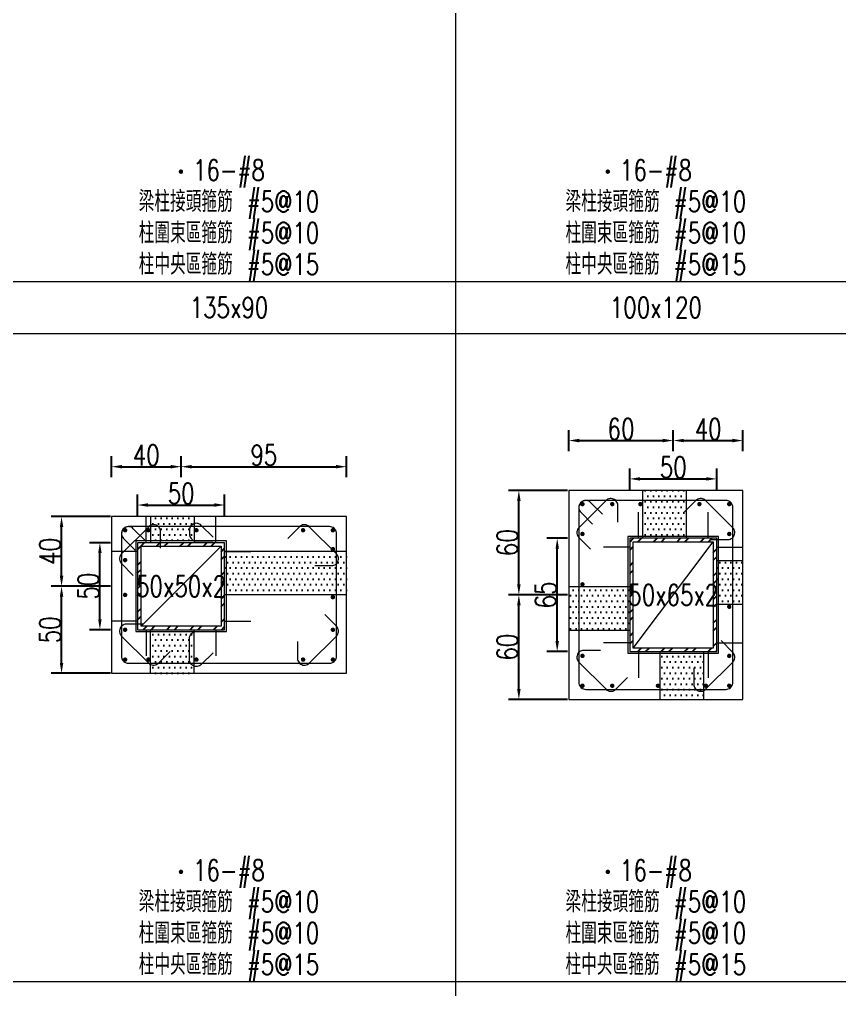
# Model space of a CAD drawing. Header units: millimetres. Extents: x 0 to 3905, y 0 to 8880.
# Drawn here: x 1970 to 2440, y 4447 to 5004 of the extents above; entities that cross this region are included whole.
import ezdxf
from ezdxf.enums import TextEntityAlignment as Align

# ---------------------------------------------------------------- set-up
doc = ezdxf.new("R2010")
doc.units = ezdxf.units.MM
doc.layers.get('DEFPOINTS').update_dxf_attribs({"color": 3})
for name, color, linetype in [('Hatch線', 6, 'Continuous'), ('TC-鋼粱', 132, 'Continuous'), ('主筋斷面', 2, 'Continuous'), ('文字-主筋根數', 7, 'Continuous'), ('文字-剪力筋 中央區', 7, 'Continuous'), ('文字-剪力筋-BC', 7, 'Continuous'), ('文字-剪力筋-圍束區', 7, 'Continuous'), ('文字-斷面尺寸', 7, 'Continuous'), ('文字-輔助字', 7, 'Continuous'), ('柱斷面線', 4, 'Continuous'), ('標註字', 4, 'Continuous'), ('箍筋線', 1, 'Continuous'), ('網格線', 7, 'Continuous'), ('鋼柱', 11, 'Continuous')]:
    doc.layers.add(name, color=color, linetype=linetype)
doc.styles.add('note', font='txt.shx', dxfattribs={"width": 0.75, "height": 12})
doc.styles.add('txt', font='txt.shx', dxfattribs={"height": 0.2, "bigfont": 'chineset.shx'})
doc.dimstyles.new('RCAD_DIM', dxfattribs={"dimtxt": 12, "dimasz": 6, "dimexe": 6, "dimexo": 0.625, "dimtad": 1, "dimdec": 0, "dimdsep": 46, "dimtxsty": 'note', "dimcen": 2.5, "dimclrd": 256, "dimclre": 256, "dimclrt": 256, "dimadec": 0, "dimazin": 0, "dimtfac": 1, "dimtmove": 0, "dimatfit": 3, "dimfxl": 0, "dimtolj": 1, "dimarcsym": 0})

# ---------------------------------------------------------------- blocks, each defined once
blk = doc.blocks.new('*D1140')
at = {"layer": 'DEFPOINTS', "color": 0}
for p in [(2087.5, 4725.62), (2037.5, 4719), (2087.5, 4719)]:
    blk.add_point(p, dxfattribs=at)
at = {"layer": '標註字', "lineweight": -2}
for p, q in [((2037.5, 4719.62), (2037.5, 4731.62)), ((2087.5, 4719.62), (2087.5, 4731.62)), ((2043.5, 4725.62), (2081.5, 4725.62))]:
    blk.add_line(p, q, dxfattribs=at)
at = {"layer": '標註字'}
for points in [[(2043.5, 4726.62), (2043.5, 4724.62), (2037.5, 4725.62)], [(2081.5, 4724.62), (2081.5, 4726.62), (2087.5, 4725.62)]]:
    blk.add_solid(points, dxfattribs=at)
at = {"layer": '標註字', "insert": (2062.5, 4732.25), "char_height": 12, "attachment_point": 5, "style": 'note'}
blk.add_mtext('\\A1;50', dxfattribs=at)
blk = doc.blocks.new('*D1141')
at = {"layer": 'DEFPOINTS', "color": 0}
for p in [(2015.88, 4704), (2022.5, 4704), (2022.5, 4654)]:
    blk.add_point(p, dxfattribs=at)
at = {"layer": '標註字', "lineweight": -2}
for p, q in [((2021.88, 4704), (2009.88, 4704)), ((2015.88, 4660), (2015.88, 4698)), ((2021.88, 4654), (2009.88, 4654))]:
    blk.add_line(p, q, dxfattribs=at)
at = {"layer": '標註字'}
for points in [[(2016.88, 4698), (2014.88, 4698), (2015.88, 4704)], [(2014.88, 4660), (2016.88, 4660), (2015.88, 4654)]]:
    blk.add_solid(points, dxfattribs=at)
at = {"layer": '標註字', "insert": (2009.25, 4679), "char_height": 12, "attachment_point": 5, "rotation": 90, "style": 'note'}
blk.add_mtext('\\A1;50', dxfattribs=at)
blk = doc.blocks.new('*D1142')
at = {"layer": 'DEFPOINTS', "color": 0}
for p in [(2062.5, 4747.62), (2022.5, 4741), (2062.5, 4741)]:
    blk.add_point(p, dxfattribs=at)
at = {"layer": '標註字', "lineweight": -2}
for p, q in [((2022.5, 4741.62), (2022.5, 4753.62)), ((2062.5, 4741.62), (2062.5, 4753.62)), ((2028.5, 4747.62), (2056.5, 4747.62))]:
    blk.add_line(p, q, dxfattribs=at)
at = {"layer": '標註字'}
for points in [[(2028.5, 4748.62), (2028.5, 4746.62), (2022.5, 4747.62)], [(2056.5, 4746.62), (2056.5, 4748.62), (2062.5, 4747.62)]]:
    blk.add_solid(points, dxfattribs=at)
at = {"layer": '標註字', "insert": (2042.5, 4754.25), "char_height": 12, "attachment_point": 5, "style": 'note'}
blk.add_mtext('\\A1;40', dxfattribs=at)
blk = doc.blocks.new('*D1143')
at = {"layer": 'DEFPOINTS', "color": 0}
for p in [(2157.5, 4747.62), (2062.5, 4741), (2157.5, 4741)]:
    blk.add_point(p, dxfattribs=at)
at = {"layer": '標註字', "lineweight": -2}
for p, q in [((2062.5, 4741.62), (2062.5, 4753.62)), ((2157.5, 4741.62), (2157.5, 4753.62)), ((2068.5, 4747.62), (2151.5, 4747.62))]:
    blk.add_line(p, q, dxfattribs=at)
at = {"layer": '標註字'}
for points in [[(2068.5, 4748.62), (2068.5, 4746.62), (2062.5, 4747.62)], [(2151.5, 4746.62), (2151.5, 4748.62), (2157.5, 4747.62)]]:
    blk.add_solid(points, dxfattribs=at)
at = {"layer": '標註字', "insert": (2110, 4754.25), "char_height": 12, "attachment_point": 5, "style": 'note'}
blk.add_mtext('\\A1;95', dxfattribs=at)
blk = doc.blocks.new('*D1144')
at = {"layer": 'DEFPOINTS', "color": 0}
for p in [(1993.88, 4679), (2022.5, 4679), (2022.5, 4629)]:
    blk.add_point(p, dxfattribs=at)
at = {"layer": '標註字', "lineweight": -2}
for p, q in [((2021.88, 4679), (1987.88, 4679)), ((1993.88, 4635), (1993.88, 4673)), ((2021.88, 4629), (1987.88, 4629))]:
    blk.add_line(p, q, dxfattribs=at)
at = {"layer": '標註字'}
for points in [[(1994.88, 4673), (1992.88, 4673), (1993.88, 4679)], [(1992.88, 4635), (1994.88, 4635), (1993.88, 4629)]]:
    blk.add_solid(points, dxfattribs=at)
at = {"layer": '標註字', "insert": (1987.25, 4654), "char_height": 12, "attachment_point": 5, "rotation": 90, "style": 'note'}
blk.add_mtext('\\A1;50', dxfattribs=at)
blk = doc.blocks.new('*D1145')
at = {"layer": 'DEFPOINTS', "color": 0}
for p in [(1993.88, 4719), (2022.5, 4719), (2022.5, 4679)]:
    blk.add_point(p, dxfattribs=at)
at = {"layer": '標註字', "lineweight": -2}
for p, q in [((2021.88, 4719), (1987.88, 4719)), ((1993.88, 4685), (1993.88, 4713)), ((2021.88, 4679), (1987.88, 4679))]:
    blk.add_line(p, q, dxfattribs=at)
at = {"layer": '標註字'}
for points in [[(1994.88, 4713), (1992.88, 4713), (1993.88, 4719)], [(1992.88, 4685), (1994.88, 4685), (1993.88, 4679)]]:
    blk.add_solid(points, dxfattribs=at)
at = {"layer": '標註字', "insert": (1987.25, 4699), "char_height": 12, "attachment_point": 5, "rotation": 90, "style": 'note'}
blk.add_mtext('\\A1;40', dxfattribs=at)
blk = doc.blocks.new('Circle_Filled')
at = {"const_width": 0.5}
blk.add_lwpolyline([(-0.25, 0, 1), (0.25, 0, 1)], format="xyb", close=True, dxfattribs=at)
blk = doc.blocks.new('*D1272')
at = {"layer": 'DEFPOINTS', "color": 0}
for p in [(2370, 4740.62), (2320, 4734), (2370, 4734)]:
    blk.add_point(p, dxfattribs=at)
at = {"layer": '標註字', "lineweight": -2}
for p, q in [((2320, 4734.62), (2320, 4746.62)), ((2370, 4734.62), (2370, 4746.62)), ((2326, 4740.62), (2364, 4740.62))]:
    blk.add_line(p, q, dxfattribs=at)
at = {"layer": '標註字'}
for points in [[(2326, 4741.62), (2326, 4739.62), (2320, 4740.62)], [(2364, 4739.62), (2364, 4741.62), (2370, 4740.62)]]:
    blk.add_solid(points, dxfattribs=at)
at = {"layer": '標註字', "insert": (2345, 4747.25), "char_height": 12, "attachment_point": 5, "style": 'note'}
blk.add_mtext('\\A1;50', dxfattribs=at)
blk = doc.blocks.new('*D1273')
at = {"layer": 'DEFPOINTS', "color": 0}
for p in [(2278.38, 4706.5), (2285, 4706.5), (2285, 4641.5)]:
    blk.add_point(p, dxfattribs=at)
at = {"layer": '標註字', "lineweight": -2}
for p, q in [((2284.38, 4706.5), (2272.38, 4706.5)), ((2278.38, 4647.5), (2278.38, 4700.5)), ((2284.38, 4641.5), (2272.38, 4641.5))]:
    blk.add_line(p, q, dxfattribs=at)
at = {"layer": '標註字'}
for points in [[(2279.38, 4700.5), (2277.38, 4700.5), (2278.38, 4706.5)], [(2277.38, 4647.5), (2279.38, 4647.5), (2278.38, 4641.5)]]:
    blk.add_solid(points, dxfattribs=at)
at = {"layer": '標註字', "insert": (2271.75, 4674), "char_height": 12, "attachment_point": 5, "rotation": 90, "style": 'note'}
blk.add_mtext('\\A1;65', dxfattribs=at)
blk = doc.blocks.new('*D1274')
at = {"layer": 'DEFPOINTS', "color": 0}
for p in [(2345, 4762.62), (2285, 4756), (2345, 4756)]:
    blk.add_point(p, dxfattribs=at)
at = {"layer": '標註字', "lineweight": -2}
for p, q in [((2285, 4756.62), (2285, 4768.62)), ((2345, 4756.62), (2345, 4768.62)), ((2291, 4762.62), (2339, 4762.62))]:
    blk.add_line(p, q, dxfattribs=at)
at = {"layer": '標註字'}
for points in [[(2291, 4763.62), (2291, 4761.62), (2285, 4762.62)], [(2339, 4761.62), (2339, 4763.62), (2345, 4762.62)]]:
    blk.add_solid(points, dxfattribs=at)
at = {"layer": '標註字', "insert": (2315, 4769.25), "char_height": 12, "attachment_point": 5, "style": 'note'}
blk.add_mtext('\\A1;60', dxfattribs=at)
blk = doc.blocks.new('*D1275')
at = {"layer": 'DEFPOINTS', "color": 0}
for p in [(2385, 4762.62), (2345, 4756), (2385, 4756)]:
    blk.add_point(p, dxfattribs=at)
at = {"layer": '標註字', "lineweight": -2}
for p, q in [((2345, 4756.62), (2345, 4768.62)), ((2385, 4756.62), (2385, 4768.62)), ((2351, 4762.62), (2379, 4762.62))]:
    blk.add_line(p, q, dxfattribs=at)
at = {"layer": '標註字'}
for points in [[(2351, 4763.62), (2351, 4761.62), (2345, 4762.62)], [(2379, 4761.62), (2379, 4763.62), (2385, 4762.62)]]:
    blk.add_solid(points, dxfattribs=at)
at = {"layer": '標註字', "insert": (2365, 4769.25), "char_height": 12, "attachment_point": 5, "style": 'note'}
blk.add_mtext('\\A1;40', dxfattribs=at)
blk = doc.blocks.new('*D1276')
at = {"layer": 'DEFPOINTS', "color": 0}
for p in [(2256.38, 4674), (2285, 4674), (2285, 4614)]:
    blk.add_point(p, dxfattribs=at)
at = {"layer": '標註字', "lineweight": -2}
for p, q in [((2284.38, 4674), (2250.38, 4674)), ((2256.38, 4620), (2256.38, 4668)), ((2284.38, 4614), (2250.38, 4614))]:
    blk.add_line(p, q, dxfattribs=at)
at = {"layer": '標註字'}
for points in [[(2257.38, 4668), (2255.38, 4668), (2256.38, 4674)], [(2255.38, 4620), (2257.38, 4620), (2256.38, 4614)]]:
    blk.add_solid(points, dxfattribs=at)
at = {"layer": '標註字', "insert": (2249.75, 4644), "char_height": 12, "attachment_point": 5, "rotation": 90, "style": 'note'}
blk.add_mtext('\\A1;60', dxfattribs=at)
blk = doc.blocks.new('*D1277')
at = {"layer": 'DEFPOINTS', "color": 0}
for p in [(2256.38, 4734), (2285, 4734), (2285, 4674)]:
    blk.add_point(p, dxfattribs=at)
at = {"layer": '標註字', "lineweight": -2}
for p, q in [((2284.38, 4734), (2250.38, 4734)), ((2256.38, 4680), (2256.38, 4728)), ((2284.38, 4674), (2250.38, 4674))]:
    blk.add_line(p, q, dxfattribs=at)
at = {"layer": '標註字'}
for points in [[(2257.38, 4728), (2255.38, 4728), (2256.38, 4734)], [(2255.38, 4680), (2257.38, 4680), (2256.38, 4674)]]:
    blk.add_solid(points, dxfattribs=at)
at = {"layer": '標註字', "insert": (2249.75, 4704), "char_height": 12, "attachment_point": 5, "rotation": 90, "style": 'note'}
blk.add_mtext('\\A1;60', dxfattribs=at)

msp = doc.modelspace()

# ---------------------------------------------------------------- hatches: boundary and pattern name
at = {"layer": 'Hatch線'}
h = msp.add_hatch(dxfattribs=at)
h.set_pattern_fill('ANSI32', color=256, style=0)
h.paths.add_polyline_path([(2320, 4641.5), (2370, 4641.5), (2370, 4706.5), (2320, 4706.5)], flags=17)
h.paths.add_polyline_path([(2322, 4643.5), (2322, 4704.5), (2368, 4704.5), (2368, 4643.5)])
h = msp.add_hatch(dxfattribs=at)
h.set_pattern_fill('ANSI32', color=256, style=0)
h.paths.add_polyline_path([(2037.5, 4654), (2087.5, 4654), (2087.5, 4704), (2037.5, 4704)], flags=17)
h.paths.add_polyline_path([(2039.5, 4656), (2039.5, 4702), (2085.5, 4702), (2085.5, 4656)])
at = {"layer": 'TC-鋼粱'}
h = msp.add_hatch(dxfattribs=at)
h.set_pattern_fill('DOTS', color=256, scale=2, style=0)
h.paths.add_polyline_path([(2352.41, 4734), (2327.41, 4734), (2327.41, 4706.5), (2352.41, 4706.5)], flags=17)
h = msp.add_hatch(dxfattribs=at)
h.set_pattern_fill('DOTS', color=256, scale=2, style=0)
h.paths.add_polyline_path([(2070, 4719), (2045, 4719), (2045, 4704), (2070, 4704)], flags=17)
h = msp.add_hatch(dxfattribs=at)
h.set_pattern_fill('DOTS', color=256, scale=2, style=0)
h.paths.add_polyline_path([(2157.5, 4674), (2157.5, 4699), (2087.5, 4699), (2087.5, 4674)], flags=17)
h = msp.add_hatch(dxfattribs=at)
h.set_pattern_fill('DOTS', color=256, scale=2, style=0)
h.paths.add_polyline_path([(2385, 4668.5), (2385, 4693.5), (2370, 4693.5), (2370, 4668.5)], flags=17)
h = msp.add_hatch(dxfattribs=at)
h.set_pattern_fill('DOTS', color=256, scale=2, style=0)
h.paths.add_polyline_path([(2285, 4678.81), (2285, 4653.81), (2320, 4653.81), (2320, 4678.81)], flags=17)
h = msp.add_hatch(dxfattribs=at)
h.set_pattern_fill('DOTS', color=256, scale=2, style=0)
h.paths.add_polyline_path([(2045, 4629), (2070, 4629), (2070, 4654), (2045, 4654)], flags=17)
h = msp.add_hatch(dxfattribs=at)
h.set_pattern_fill('DOTS', color=256, scale=2, style=0)
h.paths.add_polyline_path([(2337.5, 4614), (2362.5, 4614), (2362.5, 4641.5), (2337.5, 4641.5)], flags=17)

# ---------------------------------------------------------------- linework, layer by layer
at = {"layer": 'DEFPOINTS', "lineweight": 5}
for points in [[(2042.5, 4704), (2042.5, 4719)], [(2082.5, 4704), (2082.5, 4719)], [(2325, 4706.5), (2325, 4721.5)], [(2365, 4706.5), (2365, 4721.5)], [(2320, 4640.5), (2371, 4640.5), (2371, 4707.5), (2319, 4707.5), (2319, 4640.5), (2320, 4640.5)], [(2037.5, 4653), (2088.5, 4653), (2088.5, 4705), (2036.5, 4705), (2036.5, 4653), (2037.5, 4653)], [(2039.5, 4656), (2085.5, 4702)], [(2320, 4701.5), (2305, 4701.5)], [(2322, 4643.5), (2368, 4704.5)], [(2370, 4701.5), (2385, 4701.5)], [(2037.5, 4699), (2022.5, 4699)], [(2087.5, 4699), (2102.5, 4699)], [(2037.5, 4659), (2022.5, 4659)], [(2087.5, 4659), (2102.5, 4659)], [(2042.5, 4654), (2042.5, 4639)], [(2082.5, 4654), (2082.5, 4639)], [(2320, 4646.5), (2305, 4646.5)], [(2370, 4646.5), (2385, 4646.5)], [(2325, 4641.5), (2325, 4626.5)], [(2365, 4641.5), (2365, 4626.5)]]:
    msp.add_lwpolyline(points, dxfattribs=at)
at = {"layer": 'TC-鋼粱', "lineweight": 5}
for points in [[(2327.41, 4734), (2327.41, 4706.5)], [(2352.41, 4734), (2352.41, 4706.5)], [(2045, 4719), (2045, 4704)], [(2070, 4719), (2070, 4704)], [(2157.5, 4699), (2087.5, 4699)], [(2385, 4693.5), (2370, 4693.5)], [(2285, 4678.81), (2320, 4678.81)], [(2157.5, 4674), (2087.5, 4674)], [(2385, 4668.5), (2370, 4668.5)], [(2045, 4629), (2045, 4654)], [(2070, 4629), (2070, 4654)], [(2285, 4653.81), (2320, 4653.81)], [(2337.5, 4614), (2337.5, 4641.5)], [(2362.5, 4614), (2362.5, 4641.5)]]:
    msp.add_lwpolyline(points, dxfattribs=at)
at = {"layer": '柱斷面線', "lineweight": 5}
for points in [[(2285, 4614), (2385, 4614), (2385, 4734), (2285, 4734), (2285, 4614)], [(2022.5, 4629), (2157.5, 4629), (2157.5, 4719), (2022.5, 4719), (2022.5, 4629)]]:
    msp.add_lwpolyline(points, dxfattribs=at)
at = {"layer": '箍筋線', "lineweight": 5}
for points in [[(2313.19, 4715.81), (2313.19, 4725.35), (2313.13, 4726.02), (2312.96, 4726.66), (2312.69, 4727.27), (2312.32, 4727.83), (2311.86, 4728.32), (2311.33, 4728.72), (2310.73, 4729.02), (2310.1, 4729.23), (2309.43, 4729.32), (2308.77, 4729.3), (2308.11, 4729.17), (2307.49, 4728.93), (2306.91, 4728.59), (2306.4, 4728.16), (2290.84, 4712.6), (2290.39, 4712.07), (2290.05, 4711.47), (2289.81, 4710.82), (2289.69, 4710.13), (2289.69, 4709.44), (2289.81, 4708.76), (2290.05, 4708.11), (2290.39, 4707.51), (2290.84, 4706.98), (2297.58, 4700.23)], [(2366.81, 4705.81), (2376.35, 4705.81), (2377.02, 4705.87), (2377.66, 4706.04), (2378.27, 4706.31), (2378.83, 4706.68), (2379.32, 4707.14), (2379.72, 4707.67), (2380.02, 4708.27), (2380.23, 4708.9), (2380.32, 4709.57), (2380.3, 4710.23), (2380.17, 4710.89), (2379.93, 4711.51), (2379.59, 4712.09), (2379.16, 4712.6), (2363.6, 4728.16), (2363.07, 4728.61), (2362.47, 4728.95), (2361.82, 4729.19), (2361.13, 4729.31), (2360.44, 4729.31), (2359.76, 4729.19), (2359.11, 4728.95), (2358.51, 4728.61), (2357.98, 4728.16), (2351.23, 4721.42)], [(2304.33, 4720.29), (2297.58, 4727.04), (2297.07, 4727.47), (2296.49, 4727.81), (2295.87, 4728.05), (2295.22, 4728.18), (2294.55, 4728.2), (2293.89, 4728.11), (2293.25, 4727.9), (2292.66, 4727.6), (2292.12, 4727.19), (2291.66, 4726.71), (2291.29, 4726.15), (2291.02, 4725.54), (2290.85, 4724.9), (2290.79, 4724.23), (2290.79, 4623.77), (2290.86, 4623.08), (2291.03, 4622.41), (2291.33, 4621.78), (2291.72, 4621.21), (2292.21, 4620.72), (2292.78, 4620.33), (2293.41, 4620.03), (2294.08, 4619.86), (2294.77, 4619.79), (2375.23, 4619.79), (2375.92, 4619.86), (2376.59, 4620.03), (2377.22, 4620.33), (2377.79, 4620.72), (2378.28, 4621.21), (2378.67, 4621.78), (2378.97, 4622.41), (2379.14, 4623.08), (2379.21, 4623.77), (2379.21, 4724.23), (2379.14, 4724.92), (2378.97, 4725.59), (2378.67, 4726.22), (2378.28, 4726.79), (2377.79, 4727.28), (2377.22, 4727.67), (2376.59, 4727.97), (2375.92, 4728.14), (2375.23, 4728.21), (2294.77, 4728.21), (2294.1, 4728.15), (2293.46, 4727.98), (2292.85, 4727.71), (2292.29, 4727.34), (2291.81, 4726.88), (2291.4, 4726.34), (2291.1, 4725.75), (2290.89, 4725.11), (2290.8, 4724.45), (2290.82, 4723.78), (2290.95, 4723.13), (2291.19, 4722.51), (2291.53, 4721.93), (2291.96, 4721.42), (2298.71, 4714.67)], [(2050.69, 4700.81), (2050.69, 4710.35), (2050.63, 4711.02), (2050.46, 4711.66), (2050.19, 4712.27), (2049.82, 4712.83), (2049.36, 4713.32), (2048.83, 4713.72), (2048.23, 4714.02), (2047.6, 4714.23), (2046.93, 4714.32), (2046.27, 4714.3), (2045.61, 4714.17), (2044.99, 4713.93), (2044.41, 4713.59), (2043.9, 4713.16), (2028.34, 4697.6), (2027.89, 4697.07), (2027.55, 4696.47), (2027.31, 4695.82), (2027.19, 4695.13), (2027.19, 4694.44), (2027.31, 4693.76), (2027.55, 4693.11), (2027.89, 4692.51), (2028.34, 4691.98), (2035.08, 4685.23)], [(2041.83, 4705.29), (2035.08, 4712.04), (2034.57, 4712.47), (2033.99, 4712.81), (2033.37, 4713.05), (2032.72, 4713.18), (2032.05, 4713.2), (2031.39, 4713.11), (2030.75, 4712.9), (2030.16, 4712.6), (2029.62, 4712.19), (2029.16, 4711.71), (2028.79, 4711.15), (2028.52, 4710.54), (2028.35, 4709.9), (2028.29, 4709.23), (2028.29, 4638.77), (2028.36, 4638.08), (2028.53, 4637.41), (2028.83, 4636.78), (2029.22, 4636.21), (2029.71, 4635.72), (2030.28, 4635.33), (2030.91, 4635.03), (2031.58, 4634.86), (2032.27, 4634.79), (2147.73, 4634.79), (2148.42, 4634.86), (2149.09, 4635.03), (2149.72, 4635.33), (2150.29, 4635.72), (2150.78, 4636.21), (2151.17, 4636.78), (2151.47, 4637.41), (2151.64, 4638.08), (2151.71, 4638.77), (2151.71, 4709.23), (2151.64, 4709.92), (2151.47, 4710.59), (2151.17, 4711.22), (2150.78, 4711.79), (2150.29, 4712.28), (2149.72, 4712.67), (2149.09, 4712.97), (2148.42, 4713.14), (2147.73, 4713.21), (2032.27, 4713.21), (2031.6, 4713.15), (2030.96, 4712.98), (2030.35, 4712.71), (2029.79, 4712.34), (2029.31, 4711.88), (2028.9, 4711.34), (2028.6, 4710.75), (2028.39, 4710.11), (2028.3, 4709.45), (2028.32, 4708.78), (2028.45, 4708.13), (2028.69, 4707.51), (2029.03, 4706.93), (2029.46, 4706.42), (2036.21, 4699.67)], [(2080.83, 4707.2), (2074.08, 4713.95), (2073.57, 4714.38), (2072.99, 4714.72), (2072.37, 4714.96), (2071.71, 4715.09), (2071.05, 4715.11), (2070.39, 4715.02), (2069.75, 4714.81), (2069.16, 4714.51), (2068.62, 4714.1), (2068.16, 4713.62), (2067.79, 4713.06), (2067.52, 4712.45), (2067.35, 4711.81), (2067.29, 4711.14), (2067.29, 4708.97), (2067.36, 4708.28), (2067.53, 4707.62), (2067.83, 4706.99), (2068.22, 4706.42), (2068.71, 4705.93), (2069.28, 4705.53), (2069.91, 4705.24), (2070.58, 4705.06), (2071.27, 4705), (2080.81, 4705)], [(2139.31, 4690.81), (2148.85, 4690.81), (2149.52, 4690.87), (2150.16, 4691.04), (2150.77, 4691.31), (2151.33, 4691.68), (2151.82, 4692.14), (2152.22, 4692.67), (2152.52, 4693.27), (2152.73, 4693.9), (2152.82, 4694.57), (2152.8, 4695.23), (2152.67, 4695.89), (2152.43, 4696.51), (2152.09, 4697.09), (2151.66, 4697.6), (2136.1, 4713.16), (2135.57, 4713.61), (2134.97, 4713.95), (2134.32, 4714.19), (2133.63, 4714.31), (2132.94, 4714.31), (2132.26, 4714.19), (2131.61, 4713.95), (2131.01, 4713.61), (2130.48, 4713.16), (2123.73, 4706.42)], [(2129.31, 4647.19), (2129.31, 4637.65), (2129.37, 4636.98), (2129.54, 4636.34), (2129.81, 4635.73), (2130.18, 4635.17), (2130.64, 4634.68), (2131.17, 4634.28), (2131.77, 4633.98), (2132.4, 4633.77), (2133.07, 4633.68), (2133.73, 4633.7), (2134.39, 4633.83), (2135.01, 4634.07), (2135.59, 4634.41), (2136.1, 4634.84), (2151.66, 4650.4), (2152.11, 4650.93), (2152.45, 4651.53), (2152.69, 4652.18), (2152.81, 4652.87), (2152.81, 4653.56), (2152.69, 4654.24), (2152.45, 4654.89), (2152.11, 4655.49), (2151.66, 4656.02), (2144.92, 4662.77)], [(2040.69, 4657.19), (2031.15, 4657.19), (2030.48, 4657.13), (2029.84, 4656.96), (2029.23, 4656.69), (2028.67, 4656.32), (2028.18, 4655.86), (2027.78, 4655.33), (2027.48, 4654.73), (2027.27, 4654.1), (2027.18, 4653.43), (2027.2, 4652.77), (2027.33, 4652.11), (2027.57, 4651.49), (2027.91, 4650.91), (2028.34, 4650.4), (2043.9, 4634.84), (2044.43, 4634.39), (2045.03, 4634.05), (2045.68, 4633.81), (2046.37, 4633.69), (2047.06, 4633.69), (2047.74, 4633.81), (2048.39, 4634.05), (2048.99, 4634.39), (2049.52, 4634.84), (2056.27, 4641.58)], [(2080.83, 4640.8), (2074.08, 4634.05), (2073.57, 4633.62), (2072.99, 4633.28), (2072.37, 4633.04), (2071.71, 4632.91), (2071.05, 4632.89), (2070.39, 4632.98), (2069.75, 4633.19), (2069.16, 4633.49), (2068.62, 4633.9), (2068.16, 4634.38), (2067.79, 4634.94), (2067.52, 4635.55), (2067.35, 4636.19), (2067.29, 4636.86), (2067.29, 4649.02), (2067.36, 4649.72), (2067.53, 4650.38), (2067.83, 4651.01), (2068.22, 4651.58), (2068.71, 4652.07), (2069.28, 4652.47), (2069.91, 4652.76), (2070.58, 4652.94), (2071.27, 4653), (2080.81, 4653)], [(2356.81, 4632.19), (2356.81, 4622.65), (2356.87, 4621.98), (2357.04, 4621.34), (2357.31, 4620.73), (2357.68, 4620.17), (2358.14, 4619.68), (2358.67, 4619.28), (2359.27, 4618.98), (2359.9, 4618.77), (2360.57, 4618.68), (2361.23, 4618.7), (2361.89, 4618.83), (2362.51, 4619.07), (2363.09, 4619.41), (2363.6, 4619.84), (2379.16, 4635.4), (2379.61, 4635.93), (2379.95, 4636.53), (2380.19, 4637.18), (2380.31, 4637.87), (2380.31, 4638.56), (2380.19, 4639.24), (2379.95, 4639.89), (2379.61, 4640.49), (2379.16, 4641.02), (2372.42, 4647.77)], [(2303.19, 4642.19), (2293.65, 4642.19), (2292.98, 4642.13), (2292.34, 4641.96), (2291.73, 4641.69), (2291.17, 4641.32), (2290.68, 4640.86), (2290.28, 4640.33), (2289.98, 4639.73), (2289.77, 4639.1), (2289.68, 4638.43), (2289.7, 4637.77), (2289.83, 4637.11), (2290.07, 4636.49), (2290.41, 4635.91), (2290.84, 4635.4), (2306.4, 4619.84), (2306.93, 4619.39), (2307.53, 4619.05), (2308.18, 4618.81), (2308.87, 4618.69), (2309.56, 4618.69), (2310.24, 4618.81), (2310.89, 4619.05), (2311.49, 4619.39), (2312.02, 4619.84), (2318.77, 4626.58)]]:
    msp.add_lwpolyline(points, dxfattribs=at)
at = {"layer": '網格線', "lineweight": 5}
for points in [[(2220, 5226), (2220, 4854)], [(1960, 4854), (2220, 4854)], [(2220, 4854), (2450, 4854)], [(2220, 4854), (2220, 4824)], [(1960, 4824), (2220, 4824)], [(2220, 4824), (2450, 4824)], [(2220, 4824), (2220, 4452)], [(1960, 4452), (2220, 4452)], [(2220, 4452), (2450, 4452)], [(2220, 4452), (2220, 4422)]]:
    msp.add_lwpolyline(points, dxfattribs=at)
at = {"layer": '鋼柱', "lineweight": 5}
for points in [[(2320, 4641.5), (2370, 4641.5), (2370, 4706.5), (2320, 4706.5), (2320, 4641.5)], [(2037.5, 4654), (2087.5, 4654), (2087.5, 4704), (2037.5, 4704), (2037.5, 4654)], [(2039.5, 4656), (2039.5, 4702), (2085.5, 4702), (2085.5, 4656), (2039.5, 4656)], [(2322, 4643.5), (2322, 4704.5), (2368, 4704.5), (2368, 4643.5), (2322, 4643.5)]]:
    msp.add_lwpolyline(points, dxfattribs=at)

# ---------------------------------------------------------------- block references
at = {"layer": '主筋斷面', "lineweight": 5, "xscale": 2.539999961853027, "yscale": 2.539999961853027}
for p in [(2062.42, 4917), (2307.42, 4917), (2292.86, 4726.14), (2310, 4726.14), (2326.14, 4726.14), (2360, 4726.14), (2377.14, 4726.14), (2030.36, 4711.14), (2043.73, 4711.14), (2071.27, 4711.14), (2132.5, 4711.14), (2149.64, 4711.14), (2292.86, 4709), (2377.14, 4709), (2149.64, 4700.27), (2030.36, 4694), (2292.86, 4680.08), (2030.36, 4674), (2149.64, 4672.73), (2377.14, 4667.23), (2030.36, 4654), (2149.64, 4654), (2292.86, 4639), (2377.14, 4639), (2030.36, 4636.86), (2043.73, 4636.86), (2071.27, 4636.86), (2132.5, 4636.86), (2149.64, 4636.86), (2292.86, 4621.86), (2310, 4621.86), (2336.23, 4621.86), (2363.77, 4621.86), (2377.14, 4621.86), (2062.42, 4515), (2307.42, 4515)]:
    msp.add_blockref('Circle_Filled', p, dxfattribs=at)

# ---------------------------------------------------------------- texts
at = {"layer": '文字-主筋根數', "style": 'txt', "width": 0.75}
for p in [(2090, 4917), (2335, 4917), (2090, 4515), (2335, 4515)]:
    msp.add_text('16-#8', height=12, dxfattribs=at).set_placement(p, align=Align.MIDDLE)
at = {"layer": '文字-剪力筋 中央區', "style": 'txt', "width": 0.75}
for p in [(2090, 4863), (2335, 4863), (2090, 4461), (2335, 4461)]:
    msp.add_text('柱中央區箍筋 #5@15', height=12, dxfattribs=at).set_placement(p, align=Align.MIDDLE)
at = {"layer": '文字-剪力筋-BC', "style": 'txt', "width": 0.75}
for p in [(2090, 4899), (2335, 4899), (2090, 4497), (2335, 4497)]:
    msp.add_text('梁柱接頭箍筋 #5@10', height=12, dxfattribs=at).set_placement(p, align=Align.MIDDLE)
at = {"layer": '文字-剪力筋-圍束區', "style": 'txt', "width": 0.75}
for p in [(2090, 4881), (2335, 4881), (2090, 4479), (2335, 4479)]:
    msp.add_text('柱圍束區箍筋 #5@10', height=12, dxfattribs=at).set_placement(p, align=Align.MIDDLE)
at = {"layer": '文字-斷面尺寸', "style": 'txt', "width": 0.75}
for s, p in [('135x90', (2090, 4839)), ('100x120', (2335, 4839))]:
    msp.add_text(s, height=12, dxfattribs=at).set_placement(p, align=Align.MIDDLE)
at = {"layer": '文字-輔助字', "style": 'txt', "width": 0.75}
for s, p in [('50x50x2', (2062.5, 4679)), ('50x65x2', (2345, 4674))]:
    msp.add_text(s, height=12, dxfattribs=at).set_placement(p, align=Align.MIDDLE)

# ---------------------------------------------------------------- dimensions: what is measured, and where the dimension line sits
at = {"layer": '標註字'}
for base, p1, p2, picture, middle in [((2345, 4762.62), (2285, 4756), (2345, 4756), '*D1274', (2315, 4769.25)), ((2385, 4762.62), (2345, 4756), (2385, 4756), '*D1275', (2365, 4769.25)), ((2062.5, 4747.62), (2022.5, 4741), (2062.5, 4741), '*D1142', (2042.5, 4754.25)), ((2157.5, 4747.62), (2062.5, 4741), (2157.5, 4741), '*D1143', (2110, 4754.25)), ((2370, 4740.62), (2320, 4734), (2370, 4734), '*D1272', (2345, 4747.25)), ((2087.5, 4725.62), (2037.5, 4719), (2087.5, 4719), '*D1140', (2062.5, 4732.25))]:
    dim = msp.add_linear_dim(base=base, p1=p1, p2=p2, dimstyle='RCAD_DIM', dxfattribs=at)
    dim.commit()
    dim.dimension.update_dxf_attribs({"geometry": picture, "text_midpoint": middle})
for base, p1, p2, picture, middle in [((2256.38, 4734), (2285, 4674), (2285, 4734), '*D1277', (2249.75, 4704)), ((1993.88, 4719), (2022.5, 4679), (2022.5, 4719), '*D1145', (1987.25, 4699)), ((2278.38, 4706.5), (2285, 4641.5), (2285, 4706.5), '*D1273', (2271.75, 4674)), ((2015.88, 4704), (2022.5, 4654), (2022.5, 4704), '*D1141', (2009.25, 4679)), ((1993.88, 4679), (2022.5, 4629), (2022.5, 4679), '*D1144', (1987.25, 4654)), ((2256.38, 4674), (2285, 4614), (2285, 4674), '*D1276', (2249.75, 4644))]:
    dim = msp.add_linear_dim(base=base, p1=p1, p2=p2, angle=90, dimstyle='RCAD_DIM', dxfattribs=at)
    dim.commit()
    dim.dimension.update_dxf_attribs({"geometry": picture, "text_midpoint": middle})

doc.saveas('drawing.dxf')
